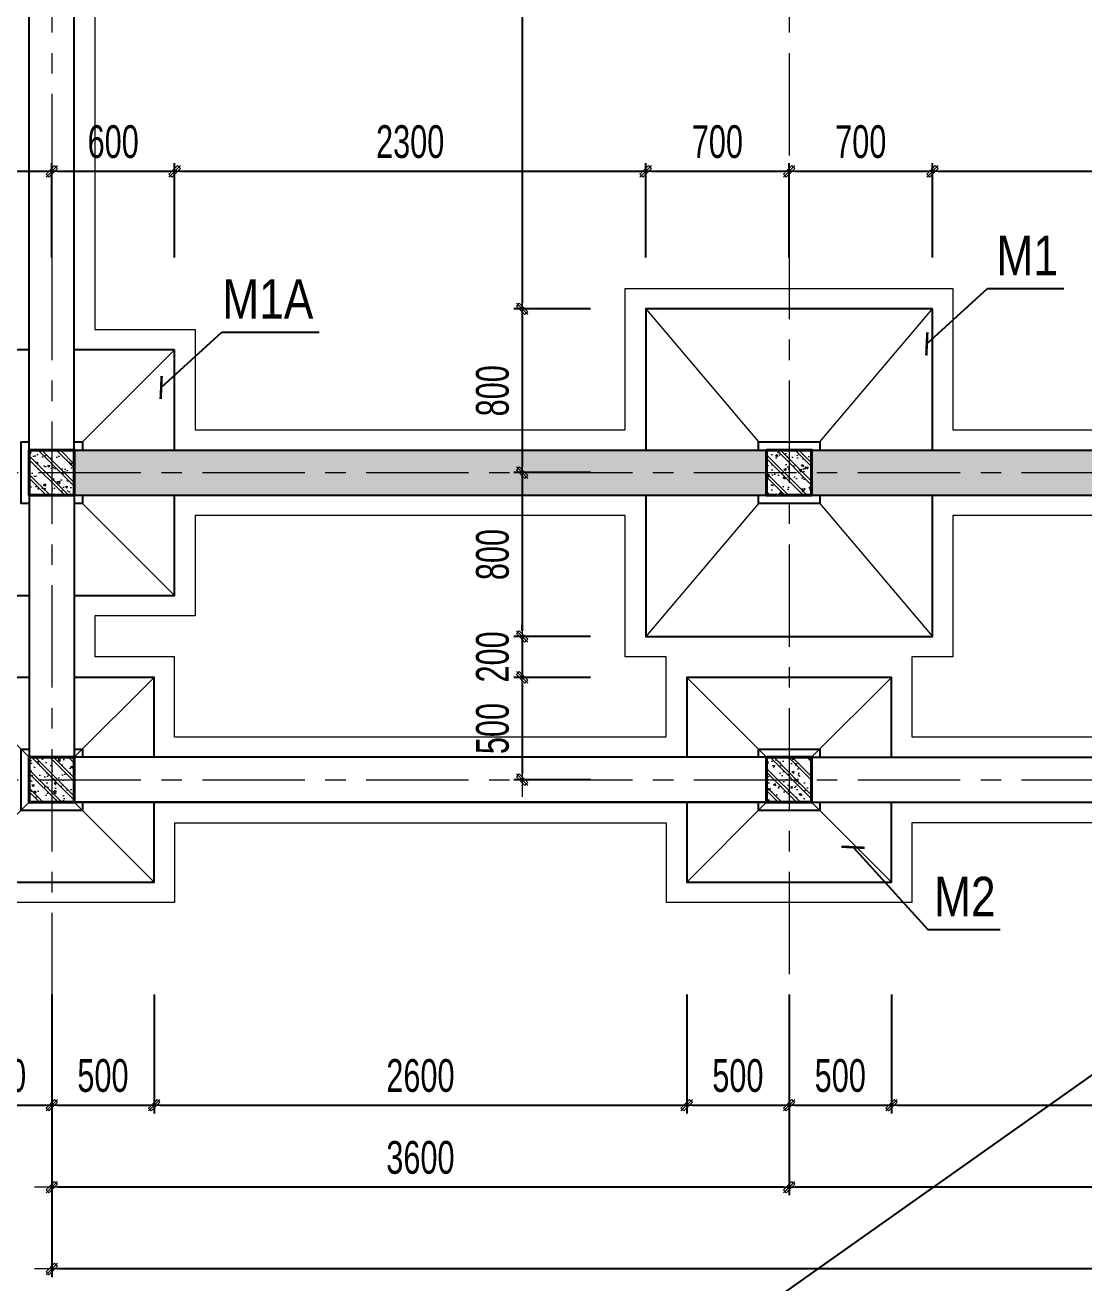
# Model space of a CAD drawing. Header units: millimetres. Extents: x -295047 to 29144, y -724756 to -246879.
# Drawn here: x -165721 to -160552, y -357223 to -351079 of the extents above; entities that cross this region are included whole.
import ezdxf
from ezdxf.enums import TextEntityAlignment as Align

# ---------------------------------------------------------------- set-up
doc = ezdxf.new("R2010")
doc.units = ezdxf.units.MM
doc.header["$MEASUREMENT"] = 0
doc.header["$PDMODE"] = 32
doc.linetypes.add('CENTERX2', pattern=[4, 2.5, -0.5, 0.5, -0.5])
doc.linetypes.add('DASHDOT', pattern=[1, 0.5, -0.25, 0, -0.25])
doc.layers.get('Defpoints').update_dxf_attribs({"color": 1})
doc.layers.add('KCS_Plotter', color=11, linetype='Continuous', plot=False)
for name, color, linetype, lineweight in [('LC Dim', 8, 'Continuous', 18), ('LC Hatch', 252, 'Continuous', 9), ('LC ISO', 153, 'Continuous', 13), ('LC Net dam2', 6, 'Continuous', 40), ('LC Net manh', 219, 'Continuous', 5), ('LC Net thay', 7, 'Continuous', 25), ('LC Net truc', 79, 'DASHDOT', 13), ('LC Text2', 7, 'Continuous', 25)]:
    doc.layers.add(name, color=color, linetype=linetype, lineweight=lineweight)
doc.styles.add('d-dim', font='VHARIALN_1.TTF')
doc.styles.add('HOATBIF', font='hoatbif.shx', dxfattribs={"width": 0.7})
doc.styles.add('T2', font='VHARIAL_1.TTF', dxfattribs={"width": 0.8})
doc.dimstyles.new('1-100', dxfattribs={"dimscale": 100, "dimtxt": 2.5, "dimasz": 0.35, "dimexe": 0.5, "dimexo": 0, "dimgap": 0.8, "dimtad": 1, "dimdec": 0, "dimzin": 0, "dimdsep": 46, "dimtxsty": 'HOATBIF', "dimblk1": 'DOT', "dimblk2": 'DOT', "dimsah": 1, "dimcen": -1, "dimdle": 1, "dimclrd": 256, "dimclre": 256, "dimclrt": 4, "dimadec": 3, "dimazin": 2, "dimtfac": 0.333333, "dimtdec": 0, "dimtix": 1, "dimtmove": 2, "dimatfit": 3, "dimldrblk": 'DOT', "dimfxl": 1, "dimtvp": 0.833333, "dimtolj": 1, "dimtzin": 0, "dimarcsym": 0})
doc.dimstyles.new('Vtk 1-100', dxfattribs={"dimtxt": 220, "dimasz": 80, "dimexe": 80, "dimexo": 0, "dimgap": 50, "dimtad": 1, "dimdec": 0, "dimzin": 0, "dimdsep": 46, "dimtxsty": 'd-dim', "dimblk1": 'ARCHTICK', "dimblk2": 'ARCHTICK', "dimsah": 1, "dimcen": 80, "dimdle": 80, "dimclrd": 256, "dimclre": 256, "dimclrt": 7, "dimadec": 0, "dimazin": 0, "dimtfac": 1, "dimtdec": 0, "dimtix": 1, "dimtmove": 0, "dimatfit": 3, "dimldrblk": 'ARCHTICK', "dimfxl": 1, "dimtolj": 1, "dimtzin": 0, "dimarcsym": 0})

# ---------------------------------------------------------------- blocks, each defined once
blk = doc.blocks.new('DOT')
at = {"layer": 'LC Dim'}
blk.add_line((-3, 0), (3, 0), dxfattribs=at)
at = {"layer": 'LC Dim', "color": 4}
blk.add_line((-1, -1), (1, 1), dxfattribs=at)
blk.add_lwpolyline([(0.5, 1), (-1, -0.5), (-0.5, -1), (1, 0.5)], close=True, dxfattribs=at)
blk = doc.blocks.new('*D168')
at = {"layer": 'Defpoints', "color": 0, "ltscale": 2, "transparency": 16777216}
for p in [(-165591.5, -355814.5), (-165091.5, -355814.5), (-165091.5, -356355.4)]:
    blk.add_point(p, dxfattribs=at)
at = {"layer": 'LC Dim', "lineweight": -2, "ltscale": 2, "transparency": 16777216}
for p, q in [((-165591.5, -355814.5), (-165591.5, -356395.4)), ((-165091.5, -355814.5), (-165091.5, -356395.4)), ((-165563.5, -356355.4), (-165119.5, -356355.4))]:
    blk.add_line(p, q, dxfattribs=at)
at = {"layer": 'LC Dim', "lineweight": -2, "ltscale": 2, "transparency": 16777216, "xscale": 28, "yscale": 28, "zscale": 28, "rotation": 180}
blk.add_blockref('DOT', (-165591.5, -356355.4), dxfattribs=at)
at = {"layer": 'LC Dim', "lineweight": -2, "ltscale": 2, "transparency": 16777216, "xscale": 28, "yscale": 28, "zscale": 28}
blk.add_blockref('DOT', (-165091.5, -356355.4), dxfattribs=at)
at = {"layer": 'LC Dim', "color": 4, "ltscale": 2, "transparency": 16777216, "insert": (-165341.5, -356211.4), "char_height": 160, "attachment_point": 5, "style": 'HOATBIF'}
blk.add_mtext('\\A1;500', dxfattribs=at)
blk = doc.blocks.new('*D169')
at = {"layer": 'Defpoints', "color": 0, "ltscale": 2, "transparency": 16777216}
for p in [(-165091.5, -355814.5), (-162491.5, -355814.5), (-162491.5, -356355.4)]:
    blk.add_point(p, dxfattribs=at)
at = {"layer": 'LC Dim', "lineweight": -2, "ltscale": 2, "transparency": 16777216}
for p, q in [((-165091.5, -355814.5), (-165091.5, -356395.4)), ((-162491.5, -355814.5), (-162491.5, -356395.4)), ((-165063.5, -356355.4), (-162519.5, -356355.4))]:
    blk.add_line(p, q, dxfattribs=at)
at = {"layer": 'LC Dim', "lineweight": -2, "ltscale": 2, "transparency": 16777216, "xscale": 28, "yscale": 28, "zscale": 28, "rotation": 180}
blk.add_blockref('DOT', (-165091.5, -356355.4), dxfattribs=at)
at = {"layer": 'LC Dim', "lineweight": -2, "ltscale": 2, "transparency": 16777216, "xscale": 28, "yscale": 28, "zscale": 28}
blk.add_blockref('DOT', (-162491.5, -356355.4), dxfattribs=at)
at = {"layer": 'LC Dim', "color": 4, "ltscale": 2, "transparency": 16777216, "insert": (-163791.5, -356211.4), "char_height": 160, "attachment_point": 5, "style": 'HOATBIF'}
blk.add_mtext('\\A1;2600', dxfattribs=at)
blk = doc.blocks.new('*D170')
at = {"layer": 'Defpoints', "color": 0, "ltscale": 2, "transparency": 16777216}
for p in [(-162491.5, -355814.5), (-161991.5, -355814.5), (-161991.5, -356355.4)]:
    blk.add_point(p, dxfattribs=at)
at = {"layer": 'LC Dim', "lineweight": -2, "ltscale": 2, "transparency": 16777216}
for p, q in [((-162491.5, -355814.5), (-162491.5, -356395.4)), ((-161991.5, -355814.5), (-161991.5, -356395.4)), ((-162463.5, -356355.4), (-162019.5, -356355.4))]:
    blk.add_line(p, q, dxfattribs=at)
at = {"layer": 'LC Dim', "lineweight": -2, "ltscale": 2, "transparency": 16777216, "xscale": 28, "yscale": 28, "zscale": 28, "rotation": 180}
blk.add_blockref('DOT', (-162491.5, -356355.4), dxfattribs=at)
at = {"layer": 'LC Dim', "lineweight": -2, "ltscale": 2, "transparency": 16777216, "xscale": 28, "yscale": 28, "zscale": 28}
blk.add_blockref('DOT', (-161991.5, -356355.4), dxfattribs=at)
at = {"layer": 'LC Dim', "color": 4, "ltscale": 2, "transparency": 16777216, "insert": (-162241.5, -356211.4), "char_height": 160, "attachment_point": 5, "style": 'HOATBIF'}
blk.add_mtext('\\A1;500', dxfattribs=at)
blk = doc.blocks.new('*D171')
at = {"layer": 'Defpoints', "color": 0, "ltscale": 2, "transparency": 16777216}
for p in [(-161991.5, -355814.5), (-161491.5, -355814.5), (-161491.5, -356355.4)]:
    blk.add_point(p, dxfattribs=at)
at = {"layer": 'LC Dim', "lineweight": -2, "ltscale": 2, "transparency": 16777216}
for p, q in [((-161991.5, -355814.5), (-161991.5, -356395.4)), ((-161491.5, -355814.5), (-161491.5, -356395.4)), ((-161963.5, -356355.4), (-161519.5, -356355.4))]:
    blk.add_line(p, q, dxfattribs=at)
at = {"layer": 'LC Dim', "lineweight": -2, "ltscale": 2, "transparency": 16777216, "xscale": 28, "yscale": 28, "zscale": 28, "rotation": 180}
blk.add_blockref('DOT', (-161991.5, -356355.4), dxfattribs=at)
at = {"layer": 'LC Dim', "lineweight": -2, "ltscale": 2, "transparency": 16777216, "xscale": 28, "yscale": 28, "zscale": 28}
blk.add_blockref('DOT', (-161491.5, -356355.4), dxfattribs=at)
at = {"layer": 'LC Dim', "color": 4, "ltscale": 2, "transparency": 16777216, "insert": (-161741.5, -356211.4), "char_height": 160, "attachment_point": 5, "style": 'HOATBIF'}
blk.add_mtext('\\A1;500', dxfattribs=at)
blk = doc.blocks.new('*D172')
at = {"layer": 'Defpoints', "color": 0, "ltscale": 2, "transparency": 16777216}
for p in [(-161491.5, -355814.5), (-158891.5, -355814.5), (-158891.5, -356355.4)]:
    blk.add_point(p, dxfattribs=at)
at = {"layer": 'LC Dim', "lineweight": -2, "ltscale": 2, "transparency": 16777216}
for p, q in [((-161491.5, -355814.5), (-161491.5, -356395.4)), ((-158891.5, -355814.5), (-158891.5, -356395.4)), ((-161463.5, -356355.4), (-158919.5, -356355.4))]:
    blk.add_line(p, q, dxfattribs=at)
at = {"layer": 'LC Dim', "lineweight": -2, "ltscale": 2, "transparency": 16777216, "xscale": 28, "yscale": 28, "zscale": 28, "rotation": 180}
blk.add_blockref('DOT', (-161491.5, -356355.4), dxfattribs=at)
at = {"layer": 'LC Dim', "lineweight": -2, "ltscale": 2, "transparency": 16777216, "xscale": 28, "yscale": 28, "zscale": 28}
blk.add_blockref('DOT', (-158891.5, -356355.4), dxfattribs=at)
at = {"layer": 'LC Dim', "color": 4, "ltscale": 2, "transparency": 16777216, "insert": (-160191.5, -356211.4), "char_height": 160, "attachment_point": 5, "style": 'HOATBIF'}
blk.add_mtext('\\A1;2600', dxfattribs=at)
blk = doc.blocks.new('*D174')
at = {"layer": 'Defpoints', "color": 0, "ltscale": 2, "transparency": 16777216}
for p in [(-161991.5, -355814.5), (-158391.5, -355814.5), (-161991.5, -356755.4)]:
    blk.add_point(p, dxfattribs=at)
at = {"layer": 'LC Dim', "lineweight": -2, "ltscale": 2, "transparency": 16777216}
for p, q in [((-161991.5, -355814.5), (-161991.5, -356795.4)), ((-158391.5, -355814.5), (-158391.5, -356795.4)), ((-158419.5, -356755.4), (-161963.5, -356755.4))]:
    blk.add_line(p, q, dxfattribs=at)
at = {"layer": 'LC Dim', "lineweight": -2, "ltscale": 2, "transparency": 16777216, "xscale": 28, "yscale": 28, "zscale": 28, "rotation": 180}
blk.add_blockref('DOT', (-161991.5, -356755.4), dxfattribs=at)
at = {"layer": 'LC Dim', "lineweight": -2, "ltscale": 2, "transparency": 16777216, "xscale": 28, "yscale": 28, "zscale": 28}
blk.add_blockref('DOT', (-158391.5, -356755.4), dxfattribs=at)
at = {"layer": 'LC Dim', "color": 4, "ltscale": 2, "transparency": 16777216, "insert": (-160191.5, -356611.4), "char_height": 160, "attachment_point": 5, "style": 'HOATBIF'}
blk.add_mtext('\\A1;3600', dxfattribs=at)
blk = doc.blocks.new('*D175')
at = {"layer": 'Defpoints', "color": 0, "ltscale": 2, "transparency": 16777216}
for p in [(-165591.5, -355814.5), (-161991.5, -355814.5), (-165591.5, -356755.4)]:
    blk.add_point(p, dxfattribs=at)
at = {"layer": 'LC Dim', "lineweight": -2, "ltscale": 2, "transparency": 16777216}
for p, q in [((-165591.5, -355814.5), (-165591.5, -356795.4)), ((-161991.5, -355814.5), (-161991.5, -356795.4)), ((-162019.5, -356755.4), (-165563.5, -356755.4))]:
    blk.add_line(p, q, dxfattribs=at)
at = {"layer": 'LC Dim', "lineweight": -2, "ltscale": 2, "transparency": 16777216, "xscale": 28, "yscale": 28, "zscale": 28, "rotation": 180}
blk.add_blockref('DOT', (-165591.5, -356755.4), dxfattribs=at)
at = {"layer": 'LC Dim', "lineweight": -2, "ltscale": 2, "transparency": 16777216, "xscale": 28, "yscale": 28, "zscale": 28}
blk.add_blockref('DOT', (-161991.5, -356755.4), dxfattribs=at)
at = {"layer": 'LC Dim', "color": 4, "ltscale": 2, "transparency": 16777216, "insert": (-163791.5, -356611.4), "char_height": 160, "attachment_point": 5, "style": 'HOATBIF'}
blk.add_mtext('\\A1;3600', dxfattribs=at)
blk = doc.blocks.new('*D176')
at = {"layer": 'Defpoints', "color": 0, "ltscale": 2, "transparency": 16777216}
for p in [(-165591.5, -355814.5), (-151191.5, -355814.5), (-165591.5, -357155.4)]:
    blk.add_point(p, dxfattribs=at)
at = {"layer": 'LC Dim', "lineweight": -2, "ltscale": 2, "transparency": 16777216}
for p, q in [((-165591.5, -355814.5), (-165591.5, -357195.4)), ((-151191.5, -355814.5), (-151191.5, -357195.4)), ((-151219.5, -357155.4), (-165563.5, -357155.4))]:
    blk.add_line(p, q, dxfattribs=at)
at = {"layer": 'LC Dim', "lineweight": -2, "ltscale": 2, "transparency": 16777216, "xscale": 28, "yscale": 28, "zscale": 28, "rotation": 180}
blk.add_blockref('DOT', (-165591.5, -357155.4), dxfattribs=at)
at = {"layer": 'LC Dim', "lineweight": -2, "ltscale": 2, "transparency": 16777216, "xscale": 28, "yscale": 28, "zscale": 28}
blk.add_blockref('DOT', (-151191.5, -357155.4), dxfattribs=at)
at = {"layer": 'LC Dim', "color": 4, "ltscale": 2, "transparency": 16777216, "insert": (-158391.5, -357011.4), "char_height": 160, "attachment_point": 5, "style": 'HOATBIF'}
blk.add_mtext('\\A1;14400', dxfattribs=at)
blk = doc.blocks.new('*D213')
at = {"layer": 'Defpoints', "color": 0, "ltscale": 2, "transparency": 16777216}
for p in [(-165591.5, -351793.4), (-166191.5, -352214), (-165591.5, -352214)]:
    blk.add_point(p, dxfattribs=at)
at = {"layer": 'LC Dim', "lineweight": -2, "ltscale": 2, "transparency": 16777216}
for p, q in [((-166191.5, -352214), (-166191.5, -351753.4)), ((-165591.5, -352214), (-165591.5, -351753.4)), ((-166163.5, -351793.4), (-165619.5, -351793.4))]:
    blk.add_line(p, q, dxfattribs=at)
at = {"layer": 'LC Dim', "lineweight": -2, "ltscale": 2, "transparency": 16777216, "xscale": 28, "yscale": 28, "zscale": 28, "rotation": 180}
blk.add_blockref('DOT', (-166191.5, -351793.4), dxfattribs=at)
at = {"layer": 'LC Dim', "lineweight": -2, "ltscale": 2, "transparency": 16777216, "xscale": 28, "yscale": 28, "zscale": 28}
blk.add_blockref('DOT', (-165591.5, -351793.4), dxfattribs=at)
at = {"layer": 'LC Dim', "color": 4, "ltscale": 2, "transparency": 16777216, "insert": (-165891.5, -351649.4), "char_height": 160, "attachment_point": 5, "style": 'HOATBIF'}
blk.add_mtext('\\A1;600', dxfattribs=at)
blk = doc.blocks.new('*D214')
at = {"layer": 'Defpoints', "color": 0, "ltscale": 2, "transparency": 16777216}
for p in [(-164991.5, -351793.4), (-165591.5, -352214), (-164991.5, -352214)]:
    blk.add_point(p, dxfattribs=at)
at = {"layer": 'LC Dim', "lineweight": -2, "ltscale": 2, "transparency": 16777216}
for p, q in [((-165591.5, -352214), (-165591.5, -351753.4)), ((-164991.5, -352214), (-164991.5, -351753.4)), ((-165563.5, -351793.4), (-165019.5, -351793.4))]:
    blk.add_line(p, q, dxfattribs=at)
at = {"layer": 'LC Dim', "lineweight": -2, "ltscale": 2, "transparency": 16777216, "xscale": 28, "yscale": 28, "zscale": 28, "rotation": 180}
blk.add_blockref('DOT', (-165591.5, -351793.4), dxfattribs=at)
at = {"layer": 'LC Dim', "lineweight": -2, "ltscale": 2, "transparency": 16777216, "xscale": 28, "yscale": 28, "zscale": 28}
blk.add_blockref('DOT', (-164991.5, -351793.4), dxfattribs=at)
at = {"layer": 'LC Dim', "color": 4, "ltscale": 2, "transparency": 16777216, "insert": (-165291.5, -351649.4), "char_height": 160, "attachment_point": 5, "style": 'HOATBIF'}
blk.add_mtext('\\A1;600', dxfattribs=at)
blk = doc.blocks.new('A$C244B5B27')
at = {"layer": 'LC Hatch'}
h = blk.add_hatch(dxfattribs=at)
h.set_pattern_fill('CHAU-01', color=256, scale=15, pattern_type=2)
h.set_pattern_definition([(50, (-1043319.22, 434015.82), (107.5890274, -9.41282), [11.25, -123.75]), (355, (-1043319.22, 434015.82), (-20.8127, 112.82882), [9, -99]), (100.4514, (-1043310.25, 434015.04), (86.776407, 103.415931), [9.561029, -105.171317]), (46.1842, (-1043319.22, 434045.82), (160.086157, -24.827852), [16.875, -185.625]), (96.6356, (-1043305.88, 434043.75), (140.199406, 146.11768), [14.341543, -157.75695]), (351.1842, (-1043319.22, 434045.82), (140.199292, 146.11779), [13.5, -148.5]), (21, (-1043304.22, 434038.32), (89.536058, -60.3928336), [11.25, -123.75]), (326, (-1043304.22, 434038.32), (36.4973, 108.772507), [9, -99]), (71.4514, (-1043296.76, 434033.29), (126.033394, 48.3795745), [9.561029, -105.171317]), (37.5, (-1043319.22, 434015.823), (1.8239783, 49.9340781), [0, -97.8, 0, -100.5, 0, -99.375]), (7.5, (-1043319.22, 434015.82), (39.4604306, 59.1617568), [0, -57.3, 0, -95.55, 0, -37.875]), (327.5, (-1043352.67, 434015.823), (80.0733654, -3.3832308), [0, -37.5, 0, -117, 0, -155.25]), (317.5, (-1043367.67, 434015.82), (87.4779254, 15.0157473), [0, -48.75, 0, -77.7, 0, -110.25]), (45, (-1043319.22, 434015.82), (-45.0780573, 45.0780573), []), (45, (-1043319.22, 434034.2), (-45.0780573, 45.0780573), [])])
h.paths.add_polyline_path([(110, 110), (-110, 110), (-110, -110), (110, -110)])
at = {"layer": 'LC Net dam2'}
blk.add_lwpolyline([(-110, -110), (110, -110), (110, 110), (-110, 110)], close=True, dxfattribs=at)
blk = doc.blocks.new('*D206')
at = {"layer": 'Defpoints', "color": 0, "ltscale": 2, "transparency": 16777216}
for p in [(-161991.5, -351793.4), (-162691.5, -352214), (-161991.5, -352214)]:
    blk.add_point(p, dxfattribs=at)
at = {"layer": 'LC Dim', "lineweight": -2, "ltscale": 2, "transparency": 16777216}
for p, q in [((-162691.5, -352214), (-162691.5, -351753.4)), ((-161991.5, -352214), (-161991.5, -351753.4)), ((-162663.5, -351793.4), (-162019.5, -351793.4))]:
    blk.add_line(p, q, dxfattribs=at)
at = {"layer": 'LC Dim', "lineweight": -2, "ltscale": 2, "transparency": 16777216, "xscale": 28, "yscale": 28, "zscale": 28, "rotation": 180}
blk.add_blockref('DOT', (-162691.5, -351793.4), dxfattribs=at)
at = {"layer": 'LC Dim', "lineweight": -2, "ltscale": 2, "transparency": 16777216, "xscale": 28, "yscale": 28, "zscale": 28}
blk.add_blockref('DOT', (-161991.5, -351793.4), dxfattribs=at)
at = {"layer": 'LC Dim', "color": 4, "ltscale": 2, "transparency": 16777216, "insert": (-162341.5, -351649.4), "char_height": 160, "attachment_point": 5, "style": 'HOATBIF'}
blk.add_mtext('\\A1;700', dxfattribs=at)
blk = doc.blocks.new('*D207')
at = {"layer": 'Defpoints', "color": 0, "ltscale": 2, "transparency": 16777216}
for p in [(-161291.5, -351793.4), (-161991.5, -352214), (-161291.5, -352214)]:
    blk.add_point(p, dxfattribs=at)
at = {"layer": 'LC Dim', "lineweight": -2, "ltscale": 2, "transparency": 16777216}
for p, q in [((-161991.5, -352214), (-161991.5, -351753.4)), ((-161291.5, -352214), (-161291.5, -351753.4)), ((-161963.5, -351793.4), (-161319.5, -351793.4))]:
    blk.add_line(p, q, dxfattribs=at)
at = {"layer": 'LC Dim', "lineweight": -2, "ltscale": 2, "transparency": 16777216, "xscale": 28, "yscale": 28, "zscale": 28, "rotation": 180}
blk.add_blockref('DOT', (-161991.5, -351793.4), dxfattribs=at)
at = {"layer": 'LC Dim', "lineweight": -2, "ltscale": 2, "transparency": 16777216, "xscale": 28, "yscale": 28, "zscale": 28}
blk.add_blockref('DOT', (-161291.5, -351793.4), dxfattribs=at)
at = {"layer": 'LC Dim', "color": 4, "ltscale": 2, "transparency": 16777216, "insert": (-161641.5, -351649.4), "char_height": 160, "attachment_point": 5, "style": 'HOATBIF'}
blk.add_mtext('\\A1;700', dxfattribs=at)
blk = doc.blocks.new('_ArchTick')
at = {"color": 0, "linetype": 'ByBlock', "const_width": 0.15}
blk.add_lwpolyline([(-0.5, -0.5), (0.5, 0.5)], dxfattribs=at)
blk = doc.blocks.new('*D167')
at = {"layer": 'Defpoints', "color": 0, "ltscale": 2, "transparency": 16777216}
for p in [(-162911.3, -348065.5), (-163295.1, -352465.5), (-162961.3, -352465.5)]:
    blk.add_point(p, dxfattribs=at)
at = {"layer": 'LC Dim', "lineweight": -2, "ltscale": 2, "transparency": 16777216}
for p, q in [((-162911.3, -348065.5), (-163335.1, -348065.5)), ((-163295.1, -348093.5), (-163295.1, -352437.5)), ((-162961.3, -352465.5), (-163335.1, -352465.5))]:
    blk.add_line(p, q, dxfattribs=at)
at = {"layer": 'LC Dim', "lineweight": -2, "ltscale": 2, "transparency": 16777216, "xscale": 28, "yscale": 28, "zscale": 28}
for p, rotation in [((-163295.1, -348065.5), 90), ((-163295.1, -352465.5), 270)]:
    blk.add_blockref('DOT', p, dxfattribs=dict(at, rotation=rotation))
at = {"layer": 'LC Dim', "color": 4, "ltscale": 2, "transparency": 16777216, "insert": (-163439.1, -350265.5), "char_height": 160, "attachment_point": 5, "rotation": 90, "style": 'HOATBIF'}
blk.add_mtext('\\A1;4400', dxfattribs=at)
blk = doc.blocks.new('*D218')
at = {"layer": 'Defpoints', "color": 0, "ltscale": 2, "transparency": 16777216}
for p in [(-162961.3, -352465.5), (-163295.1, -353265.5), (-162961.3, -353265.5)]:
    blk.add_point(p, dxfattribs=at)
at = {"layer": 'LC Dim', "lineweight": -2, "ltscale": 2, "transparency": 16777216}
for p, q in [((-162961.3, -352465.5), (-163335.1, -352465.5)), ((-163295.1, -352493.5), (-163295.1, -353237.5)), ((-162961.3, -353265.5), (-163335.1, -353265.5))]:
    blk.add_line(p, q, dxfattribs=at)
at = {"layer": 'LC Dim', "lineweight": -2, "ltscale": 2, "transparency": 16777216, "xscale": 28, "yscale": 28, "zscale": 28}
for p, rotation in [((-163295.1, -352465.5), 90), ((-163295.1, -353265.5), 270)]:
    blk.add_blockref('DOT', p, dxfattribs=dict(at, rotation=rotation))
at = {"layer": 'LC Dim', "color": 4, "ltscale": 2, "transparency": 16777216, "insert": (-163439.1, -352865.5), "char_height": 160, "attachment_point": 5, "rotation": 90, "style": 'HOATBIF'}
blk.add_mtext('\\A1;800', dxfattribs=at)
blk = doc.blocks.new('*D219')
at = {"layer": 'Defpoints', "color": 0, "ltscale": 2, "transparency": 16777216}
for p in [(-162961.3, -353265.5), (-163295.1, -354065.5), (-162961.3, -354065.5)]:
    blk.add_point(p, dxfattribs=at)
at = {"layer": 'LC Dim', "lineweight": -2, "ltscale": 2, "transparency": 16777216}
for p, q in [((-162961.3, -353265.5), (-163335.1, -353265.5)), ((-163295.1, -353293.5), (-163295.1, -354037.5)), ((-162961.3, -354065.5), (-163335.1, -354065.5))]:
    blk.add_line(p, q, dxfattribs=at)
at = {"layer": 'LC Dim', "lineweight": -2, "ltscale": 2, "transparency": 16777216, "xscale": 28, "yscale": 28, "zscale": 28}
for p, rotation in [((-163295.1, -353265.5), 90), ((-163295.1, -354065.5), 270)]:
    blk.add_blockref('DOT', p, dxfattribs=dict(at, rotation=rotation))
at = {"layer": 'LC Dim', "color": 4, "ltscale": 2, "transparency": 16777216, "insert": (-163439.1, -353665.5), "char_height": 160, "attachment_point": 5, "rotation": 90, "style": 'HOATBIF'}
blk.add_mtext('\\A1;800', dxfattribs=at)
blk = doc.blocks.new('*D220')
at = {"layer": 'Defpoints', "color": 0, "ltscale": 2, "transparency": 16777216}
for p in [(-162961.3, -354065.5), (-163295.1, -354265.5), (-162961.3, -354265.5)]:
    blk.add_point(p, dxfattribs=at)
at = {"layer": 'LC Dim', "lineweight": -2, "ltscale": 2, "transparency": 16777216}
for p, q in [((-162961.3, -354065.5), (-163335.1, -354065.5)), ((-163295.1, -354037.5), (-163295.1, -354009.5)), ((-163295.1, -354065.5), (-163295.1, -354265.5)), ((-162961.3, -354265.5), (-163335.1, -354265.5)), ((-163295.1, -354293.5), (-163295.1, -354321.5))]:
    blk.add_line(p, q, dxfattribs=at)
at = {"layer": 'LC Dim', "lineweight": -2, "ltscale": 2, "transparency": 16777216, "xscale": 28, "yscale": 28, "zscale": 28}
for p, rotation in [((-163295.1, -354065.5), 270), ((-163295.1, -354265.5), 90)]:
    blk.add_blockref('DOT', p, dxfattribs=dict(at, rotation=rotation))
at = {"layer": 'LC Dim', "color": 4, "ltscale": 2, "transparency": 16777216, "insert": (-163439.1, -354165.5), "char_height": 160, "attachment_point": 5, "rotation": 90, "style": 'HOATBIF'}
blk.add_mtext('\\A1;200', dxfattribs=at)
blk = doc.blocks.new('*D221')
at = {"layer": 'Defpoints', "color": 0, "ltscale": 2, "transparency": 16777216}
for p in [(-162961.3, -354265.5), (-163295.1, -354765.5), (-162961.3, -354765.5)]:
    blk.add_point(p, dxfattribs=at)
at = {"layer": 'LC Dim', "lineweight": -2, "ltscale": 2, "transparency": 16777216}
for p, q in [((-162961.3, -354265.5), (-163335.1, -354265.5)), ((-163295.1, -354293.5), (-163295.1, -354737.5)), ((-162961.3, -354765.5), (-163335.1, -354765.5))]:
    blk.add_line(p, q, dxfattribs=at)
at = {"layer": 'LC Dim', "lineweight": -2, "ltscale": 2, "transparency": 16777216, "xscale": 28, "yscale": 28, "zscale": 28}
for p, rotation in [((-163295.1, -354265.5), 90), ((-163295.1, -354765.5), 270)]:
    blk.add_blockref('DOT', p, dxfattribs=dict(at, rotation=rotation))
at = {"layer": 'LC Dim', "color": 4, "ltscale": 2, "transparency": 16777216, "insert": (-163439.1, -354515.5), "char_height": 160, "attachment_point": 5, "rotation": 90, "style": 'HOATBIF'}
blk.add_mtext('\\A1;500', dxfattribs=at)
blk = doc.blocks.new('*D222')
at = {"layer": 'Defpoints', "color": 0, "ltscale": 2, "transparency": 16777216}
for p in [(-162691.5, -351793.4), (-164991.5, -352214), (-162691.5, -352214)]:
    blk.add_point(p, dxfattribs=at)
at = {"layer": 'LC Dim', "lineweight": -2, "ltscale": 2, "transparency": 16777216}
for p, q in [((-164991.5, -352214), (-164991.5, -351753.4)), ((-162691.5, -352214), (-162691.5, -351753.4)), ((-164963.5, -351793.4), (-162719.5, -351793.4))]:
    blk.add_line(p, q, dxfattribs=at)
at = {"layer": 'LC Dim', "lineweight": -2, "ltscale": 2, "transparency": 16777216, "xscale": 28, "yscale": 28, "zscale": 28, "rotation": 180}
blk.add_blockref('DOT', (-164991.5, -351793.4), dxfattribs=at)
at = {"layer": 'LC Dim', "lineweight": -2, "ltscale": 2, "transparency": 16777216, "xscale": 28, "yscale": 28, "zscale": 28}
blk.add_blockref('DOT', (-162691.5, -351793.4), dxfattribs=at)
at = {"layer": 'LC Dim', "color": 4, "ltscale": 2, "transparency": 16777216, "insert": (-163841.5, -351649.4), "char_height": 160, "attachment_point": 5, "style": 'HOATBIF'}
blk.add_mtext('\\A1;2300', dxfattribs=at)
blk = doc.blocks.new('*D223')
at = {"layer": 'Defpoints', "color": 0, "ltscale": 2, "transparency": 16777216}
for p in [(-159091.5, -351793.4), (-161291.5, -352214), (-159091.5, -352214)]:
    blk.add_point(p, dxfattribs=at)
at = {"layer": 'LC Dim', "lineweight": -2, "ltscale": 2, "transparency": 16777216}
for p, q in [((-161291.5, -352214), (-161291.5, -351753.4)), ((-159091.5, -352214), (-159091.5, -351753.4)), ((-161263.5, -351793.4), (-159119.5, -351793.4))]:
    blk.add_line(p, q, dxfattribs=at)
at = {"layer": 'LC Dim', "lineweight": -2, "ltscale": 2, "transparency": 16777216, "xscale": 28, "yscale": 28, "zscale": 28, "rotation": 180}
blk.add_blockref('DOT', (-161291.5, -351793.4), dxfattribs=at)
at = {"layer": 'LC Dim', "lineweight": -2, "ltscale": 2, "transparency": 16777216, "xscale": 28, "yscale": 28, "zscale": 28}
blk.add_blockref('DOT', (-159091.5, -351793.4), dxfattribs=at)
at = {"layer": 'LC Dim', "color": 4, "ltscale": 2, "transparency": 16777216, "insert": (-160191.5, -351649.4), "char_height": 160, "attachment_point": 5, "style": 'HOATBIF'}
blk.add_mtext('\\A1;2200', dxfattribs=at)
blk = doc.blocks.new('*D52')
at = {"layer": 'Defpoints', "color": 0, "ltscale": 2, "transparency": 16777216}
for p in [(-166091.5, -355814.5), (-165591.5, -355814.5), (-165591.5, -356355.4)]:
    blk.add_point(p, dxfattribs=at)
at = {"layer": 'LC Dim', "lineweight": -2, "ltscale": 2, "transparency": 16777216}
for p, q in [((-166091.5, -355814.5), (-166091.5, -356395.4)), ((-165591.5, -355814.5), (-165591.5, -356395.4)), ((-166063.5, -356355.4), (-165619.5, -356355.4))]:
    blk.add_line(p, q, dxfattribs=at)
at = {"layer": 'LC Dim', "lineweight": -2, "ltscale": 2, "transparency": 16777216, "xscale": 28, "yscale": 28, "zscale": 28, "rotation": 180}
blk.add_blockref('DOT', (-166091.5, -356355.4), dxfattribs=at)
at = {"layer": 'LC Dim', "lineweight": -2, "ltscale": 2, "transparency": 16777216, "xscale": 28, "yscale": 28, "zscale": 28}
blk.add_blockref('DOT', (-165591.5, -356355.4), dxfattribs=at)
at = {"layer": 'LC Dim', "color": 4, "ltscale": 2, "transparency": 16777216, "insert": (-165841.5, -356211.4), "char_height": 160, "attachment_point": 5, "style": 'HOATBIF'}
blk.add_mtext('\\A1;500', dxfattribs=at)

msp = doc.modelspace()

# ---------------------------------------------------------------- hatches: boundary and pattern name
at = {"layer": 'LC Hatch', "ltscale": 2}
h = msp.add_hatch(dxfattribs=at)
h.set_pattern_fill('BTCT', color=256, scale=30)
h.set_pattern_definition([(50, (-80204.45, -82163.83), (215.17805, -18.82564), [22.5, -247.5]), (355, (-80204.45, -82163.83), (-41.6254, 225.65764), [18, -198]), (100.4514, (-80186.52, -82165.4), (173.55281, 206.83186), [19.12206, -210.34263]), (46.1842, (-80204.45, -82103.83), (320.17231, -49.6557), [33.75, -371.25]), (96.6356, (-80177.77, -82107.97), (280.3988, 292.23536), [28.6831, -315.5139]), (351.1842, (-80204.45, -82103.83), (280.3986, 292.23558), [27, -297]), (21, (-80174.45, -82118.83), (179.07212, -120.78567), [22.5, -247.5]), (326, (-80174.45, -82118.83), (72.9946, 217.54501), [18, -198]), (71.4514, (-80159.53, -82128.9), (252.06679, 96.75915), [19.12206, -210.34263]), (37.5, (-80204.45, -82163.83), (3.647957, 99.868156), [0, -195.6, 0, -201, 0, -198.75]), (7.5, (-80204.45, -82163.83), (78.92086, 118.323514), [0, -114.6, 0, -191.1, 0, -75.75]), (327.5, (-80271.35, -82163.83), (160.14673, -6.766462), [0, -75, 0, -234, 0, -310.5]), (317.5, (-80301.35, -82163.83), (174.95585, 30.031495), [0, -97.5, 0, -155.4, 0, -220.5]), (45, (-80204.45, -82163.83), (-79.549513, 79.549513), []), (45, (-80151.42, -82163.83), (-79.549513, 79.549513), [])])
h.paths.add_polyline_path([(-158501.5, -353375.5), (-158501.5, -353155.5), (-161881.5, -353155.5), (-161881.5, -353375.5)])
h.paths.add_polyline_path([(-158281.5, -353155.5), (-158281.5, -353375.5), (-151301.5, -353375.5), (-151301.5, -353155.5)])
h.paths.add_polyline_path([(-162101.5, -353375.5), (-162101.5, -353155.5), (-165481.5, -353155.5), (-165481.5, -353375.5)])

# ---------------------------------------------------------------- linework, layer by layer
at = {"layer": 'KCS_Plotter', "ltscale": 2}
msp.add_line((-170984.2, -363613.3), (-144104.2, -344605.3), dxfattribs=at)
at = {"layer": 'LC Net manh', "ltscale": 2}
for p, q in [((-162691.5, -352465.5), (-162141.5, -353115.5)), ((-161841.5, -353115.5), (-161291.5, -352465.5)), ((-165441.5, -353115.5), (-164991.5, -352665.5)), ((-165441.8, -353415.5), (-164991.5, -353865.5)), ((-162141.2, -353415.5), (-162691.5, -354065.5)), ((-161841.8, -353415.5), (-161291.5, -354065.5)), ((-162791.5, -353475.5), (-164891.5, -353475.5)), ((-164891.5, -353475.5), (-164891.5, -353965.5)), ((-162791.5, -354165.5), (-162791.5, -353475.5)), ((-159191.5, -353475.5), (-161191.5, -353475.5)), ((-161191.5, -353475.5), (-161191.5, -354165.5)), ((-165381.5, -353965.5), (-165381.5, -354165.5)), ((-164891.5, -353965.5), (-165381.5, -353965.5)), ((-162591.5, -354165.5), (-162791.5, -354165.5)), ((-162591.5, -354555.5), (-162591.5, -354165.5)), ((-161191.5, -354165.5), (-161391.5, -354165.5)), ((-161391.5, -354165.5), (-161391.5, -354555.5)), ((-165701.5, -354655.5), (-166091.5, -354265.5)), ((-165481.5, -354655.5), (-165091.5, -354265.5)), ((-162101.5, -354655.5), (-162491.5, -354265.5)), ((-161881.5, -354655.5), (-161491.5, -354265.5)), ((-164991.5, -354555.5), (-162591.5, -354555.5)), ((-161391.5, -354555.5), (-158991.5, -354555.5)), ((-166091.5, -355265.5), (-165701.5, -354875.5)), ((-165481.5, -354875.5), (-165091.5, -355265.5)), ((-162491.5, -355265.5), (-162101.5, -354875.5)), ((-161881.5, -354875.5), (-161491.5, -355265.5)), ((-164991.5, -354975.5), (-162591.5, -354975.5)), ((-164991.5, -354975.5), (-164991.5, -355365.5)), ((-162591.5, -354975.5), (-162591.5, -355365.5))]:
    msp.add_line(p, q, dxfattribs=at)
for points in [[(-161991.5, -348165.5), (-162791.5, -348165.5), (-162791.5, -347475.5), (-164891.5, -347475.5), (-164891.5, -347965.5), (-165381.5, -347965.5), (-165381.5, -349765.5), (-165091.5, -349765.5), (-165091.5, -350140.5), (-165091.5, -350765.5), (-165381.5, -350765.5), (-165381.5, -352565.5), (-164891.5, -352565.5), (-164891.5, -353055.5), (-162791.5, -353055.5), (-162791.5, -352365.5), (-161991.5, -352365.5)], [(-161991.5, -352365.5), (-161191.5, -352365.5), (-161191.5, -353055.5), (-159191.5, -353055.5), (-159191.5, -352365.5), (-158601.5, -352365.5), (-158601.5, -350765.5), (-158891.5, -350765.5), (-158891.5, -349765.5), (-158601.5, -349765.5), (-158601.5, -348265.5), (-159191.5, -348265.5), (-159191.5, -347475.5), (-161191.5, -347475.5), (-161191.5, -348165.5), (-161991.5, -348165.5)], [(-164991.5, -354555.5), (-164991.5, -354165.5), (-165381.5, -354165.5)], [(-164991.5, -355365.5), (-165581.5, -355365.5), (-165581.5, -355365.5), (-166191.5, -355365.5), (-166191.5, -354765.5)], [(-154901.5, -355365.5), (-155391.5, -355365.5), (-155391.5, -354975.5), (-157791.5, -354975.5), (-157791.5, -355365.5), (-158991.5, -355365.5), (-158991.5, -354975.5), (-161391.5, -354975.5), (-161391.5, -355365.5), (-162001.5, -355365.5), (-162001.5, -355365.5), (-162591.5, -355365.5)]]:
    msp.add_lwpolyline(points, dxfattribs=at)
at = {"layer": 'LC Net thay'}
for p, q in [((-165701.5, -353155.5), (-165701.5, -347375.5)), ((-165481.5, -353155.5), (-165481.5, -347375.5)), ((-165481.5, -353155.5), (-151301.5, -353155.5)), ((-165701.5, -353375.5), (-165701.5, -354655.5)), ((-165481.5, -353375.5), (-165481.5, -354655.5)), ((-165481.5, -353375.5), (-151301.5, -353375.5)), ((-162101.5, -354655.5), (-165701.5, -354655.5)), ((-161881.5, -354655.5), (-151301.5, -354655.5)), ((-165701.5, -354875.5), (-162101.5, -354875.5)), ((-162101.5, -354875.5), (-165481.5, -354875.5)), ((-161881.5, -354875.5), (-151301.5, -354875.5))]:
    msp.add_line(p, q, dxfattribs=at)
at = {"layer": 'LC Net thay', "ltscale": 2}
for p, q in [((-161291.5, -352465.5), (-161991.5, -352465.5)), ((-164991.5, -352665.5), (-165481.5, -352665.5))]:
    msp.add_line(p, q, dxfattribs=at)
at = {"layer": 'LC Net thay'}
for points in [[(-161991.5, -352465.5), (-162691.5, -352465.5), (-162691.5, -353155.5)], [(-161291.5, -353155.5), (-161291.5, -352465.5)], [(-165701.5, -352665.5), (-166191.5, -352665.5), (-166191.5, -353265.5), (-166191.5, -353865.5), (-165701.5, -353865.5)], [(-164991.5, -353155.5), (-164991.5, -352665.5)], [(-165701.5, -353415.5), (-165741.5, -353415.5), (-165741.5, -353115.5), (-165701.5, -353115.5)], [(-165481.5, -353115.5), (-165441.5, -353115.5), (-165441.5, -353155.5)], [(-162141.5, -353155.5), (-162141.5, -353115.5), (-161991.5, -353115.5)], [(-161991.5, -353115.5), (-161841.5, -353115.5), (-161841.5, -353155.5)], [(-165481.5, -353865.5), (-164991.5, -353865.5), (-164991.5, -353375.5)], [(-165441.5, -353375.5), (-165441.5, -353415.5), (-165481.5, -353415.5)], [(-162691.5, -353375.5), (-162691.5, -354065.5), (-161881.5, -354065.5)], [(-162101.5, -353415.5), (-162141.5, -353415.5), (-162141.5, -353375.5)], [(-161841.5, -353375.5), (-161841.5, -353415.5), (-162101.5, -353415.5)], [(-161881.5, -354065.5), (-161291.5, -354065.5), (-161291.5, -353375.5)], [(-165701.5, -354265.5), (-166091.5, -354265.5), (-166091.5, -355265.5), (-165701.5, -355265.5)], [(-165091.5, -354640.5), (-165091.5, -354265.5), (-165481.5, -354265.5)], [(-162101.5, -354265.5), (-162491.5, -354265.5), (-162491.5, -354655.5)], [(-161491.5, -354640.5), (-161491.5, -354265.5), (-162101.5, -354265.5)], [(-165701.5, -354915.5), (-165741.5, -354915.5), (-165741.5, -354615.5), (-165701.5, -354615.5)], [(-165481.5, -354615.5), (-165441.5, -354615.5), (-165441.5, -354655.5)], [(-162141.5, -354655.5), (-162141.5, -354615.5), (-161881.5, -354615.5)], [(-161881.5, -354615.5), (-161841.5, -354615.5), (-161841.5, -354655.5)], [(-165091.5, -354655.5), (-165091.5, -354640.5)], [(-161491.5, -354655.5), (-161491.5, -354640.5)], [(-165701.5, -355265.5), (-165091.5, -355265.5), (-165091.5, -354875.5)], [(-165441.5, -354875.5), (-165441.5, -354915.5), (-165701.5, -354915.5)], [(-162491.5, -354875.5), (-162491.5, -355265.5), (-162101.5, -355265.5)], [(-161881.5, -354915.5), (-162141.5, -354915.5), (-162141.5, -354875.5)], [(-162101.5, -355265.5), (-161491.5, -355265.5), (-161491.5, -354875.5)], [(-161841.5, -354875.5), (-161841.5, -354915.5), (-161881.5, -354915.5)]]:
    msp.add_lwpolyline(points, dxfattribs=at)
for points in [[(-165701.5, -353155.5), (-165481.5, -353155.5), (-165481.5, -353375.5), (-165701.5, -353375.5)], [(-162101.5, -353155.5), (-161881.5, -353155.5), (-161881.5, -353375.5), (-162101.5, -353375.5)], [(-165701.5, -354655.5), (-165481.5, -354655.5), (-165481.5, -354875.5), (-165701.5, -354875.5)], [(-165701.5, -354655.5), (-165481.5, -354655.5), (-165481.5, -354875.5), (-165701.5, -354875.5)], [(-162101.5, -354655.5), (-161881.5, -354655.5), (-161881.5, -354875.5), (-162101.5, -354875.5)], [(-162101.5, -354655.5), (-161881.5, -354655.5), (-161881.5, -354875.5), (-162101.5, -354875.5)]]:
    msp.add_lwpolyline(points, close=True, dxfattribs=at)
at = {"layer": 'LC Net truc', "linetype": 'CENTERX2', "ltscale": 200}
for p, q in [((-161991.5, -346415.7), (-161991.5, -356780.9)), ((-161991.5, -346415.7), (-161991.5, -356780.9)), ((-165591.5, -346615.7), (-165591.5, -356780.9)), ((-168056, -353265.5), (-149461.7, -353265.5)), ((-168056, -354765.5), (-149461.7, -354765.5))]:
    msp.add_line(p, q, dxfattribs=at)

# ---------------------------------------------------------------- block references
at = {"layer": 'LC Hatch', "xscale": -1, "rotation": 180}
for p in [(-165591.5, -353265.5), (-161991.5, -353265.5), (-165591.5, -354765.5), (-161991.5, -354765.5)]:
    msp.add_blockref('A$C244B5B27', p, dxfattribs=at)

# ---------------------------------------------------------------- texts
at = {"layer": 'LC Text2', "style": 'T2', "width": 0.8}
for s, p in [('M1', (-160828.5, -352300.8)), ('M1a', (-164536.6, -352513.9)), ('M2', (-161133.3, -355433.3))]:
    msp.add_text(s, height=193.55, dxfattribs=at).set_placement(p, align=Align.CENTER)

# ---------------------------------------------------------------- dimensions: what is measured, and where the dimension line sits
at = {"layer": 'LC Dim', "ltscale": 2}
for base, p1, p2, picture, middle in [((-163295.1, -352465.5), (-162911.3, -348065.5), (-162961.3, -352465.5), '*D167', (-163439.1, -350265.5)), ((-163295.1, -353265.5), (-162961.3, -352465.5), (-162961.3, -353265.5), '*D218', (-163439.1, -352865.5)), ((-163295.1, -354065.5), (-162961.3, -353265.5), (-162961.3, -354065.5), '*D219', (-163439.1, -353665.5)), ((-163295.1, -354265.5), (-162961.3, -354065.5), (-162961.3, -354265.5), '*D220', (-163439.1, -354165.5)), ((-163295.1, -354765.5), (-162961.3, -354265.5), (-162961.3, -354765.5), '*D221', (-163439.1, -354515.5))]:
    dim = msp.add_linear_dim(base=base, p1=p1, p2=p2, angle=90, dimstyle='1-100', override={"dimscale": 80, "dimtxt": 2}, dxfattribs=at)
    dim.commit()
    dim.dimension.update_dxf_attribs({"geometry": picture, "text_midpoint": middle})
for base, p1, p2, picture, middle in [((-165591.5, -351793.4), (-166191.5, -352214), (-165591.5, -352214), '*D213', (-165891.5, -351649.4)), ((-164991.5, -351793.4), (-165591.5, -352214), (-164991.5, -352214), '*D214', (-165291.5, -351649.4)), ((-162691.5, -351793.4), (-164991.5, -352214), (-162691.5, -352214), '*D222', (-163841.5, -351649.4)), ((-161991.5, -351793.4), (-162691.5, -352214), (-161991.5, -352214), '*D206', (-162341.5, -351649.4)), ((-161291.5, -351793.4), (-161991.5, -352214), (-161291.5, -352214), '*D207', (-161641.5, -351649.4)), ((-159091.5, -351793.4), (-161291.5, -352214), (-159091.5, -352214), '*D223', (-160191.5, -351649.4)), ((-165591.5, -356355.4), (-166091.5, -355814.5), (-165591.5, -355814.5), '*D52', (-165841.5, -356211.4)), ((-165091.5, -356355.4), (-165591.5, -355814.5), (-165091.5, -355814.5), '*D168', (-165341.5, -356211.4)), ((-165591.5, -356755.4), (-161991.5, -355814.5), (-165591.5, -355814.5), '*D175', (-163791.5, -356611.4)), ((-165591.5, -357155.4), (-151191.5, -355814.5), (-165591.5, -355814.5), '*D176', (-158391.5, -357011.4)), ((-162491.5, -356355.4), (-165091.5, -355814.5), (-162491.5, -355814.5), '*D169', (-163791.5, -356211.4)), ((-161991.5, -356355.4), (-162491.5, -355814.5), (-161991.5, -355814.5), '*D170', (-162241.5, -356211.4)), ((-161491.5, -356355.4), (-161991.5, -355814.5), (-161491.5, -355814.5), '*D171', (-161741.5, -356211.4)), ((-161991.5, -356755.4), (-158391.5, -355814.5), (-161991.5, -355814.5), '*D174', (-160191.5, -356611.4)), ((-158891.5, -356355.4), (-161491.5, -355814.5), (-158891.5, -355814.5), '*D172', (-160191.5, -356211.4))]:
    dim = msp.add_linear_dim(base=base, p1=p1, p2=p2, dimstyle='1-100', override={"dimscale": 80, "dimtxt": 2}, dxfattribs=at)
    dim.commit()
    dim.dimension.update_dxf_attribs({"geometry": picture, "text_midpoint": middle})

# ---------------------------------------------------------------- leaders
at = {"layer": 'LC ISO'}
for points in [[(-161318.9, -352636.5), (-161023.4, -352366.2), (-160649.7, -352366.2)], [(-165057.3, -352849.6), (-164761.8, -352579.3), (-164285.8, -352579.3)], [(-161679, -355095.4), (-161314.7, -355497.7), (-160961, -355497.7)]]:
    msp.add_leader(points, dimstyle='Vtk 1-100', override={"dimtad": 0}, dxfattribs=at)

doc.saveas('drawing.dxf')
